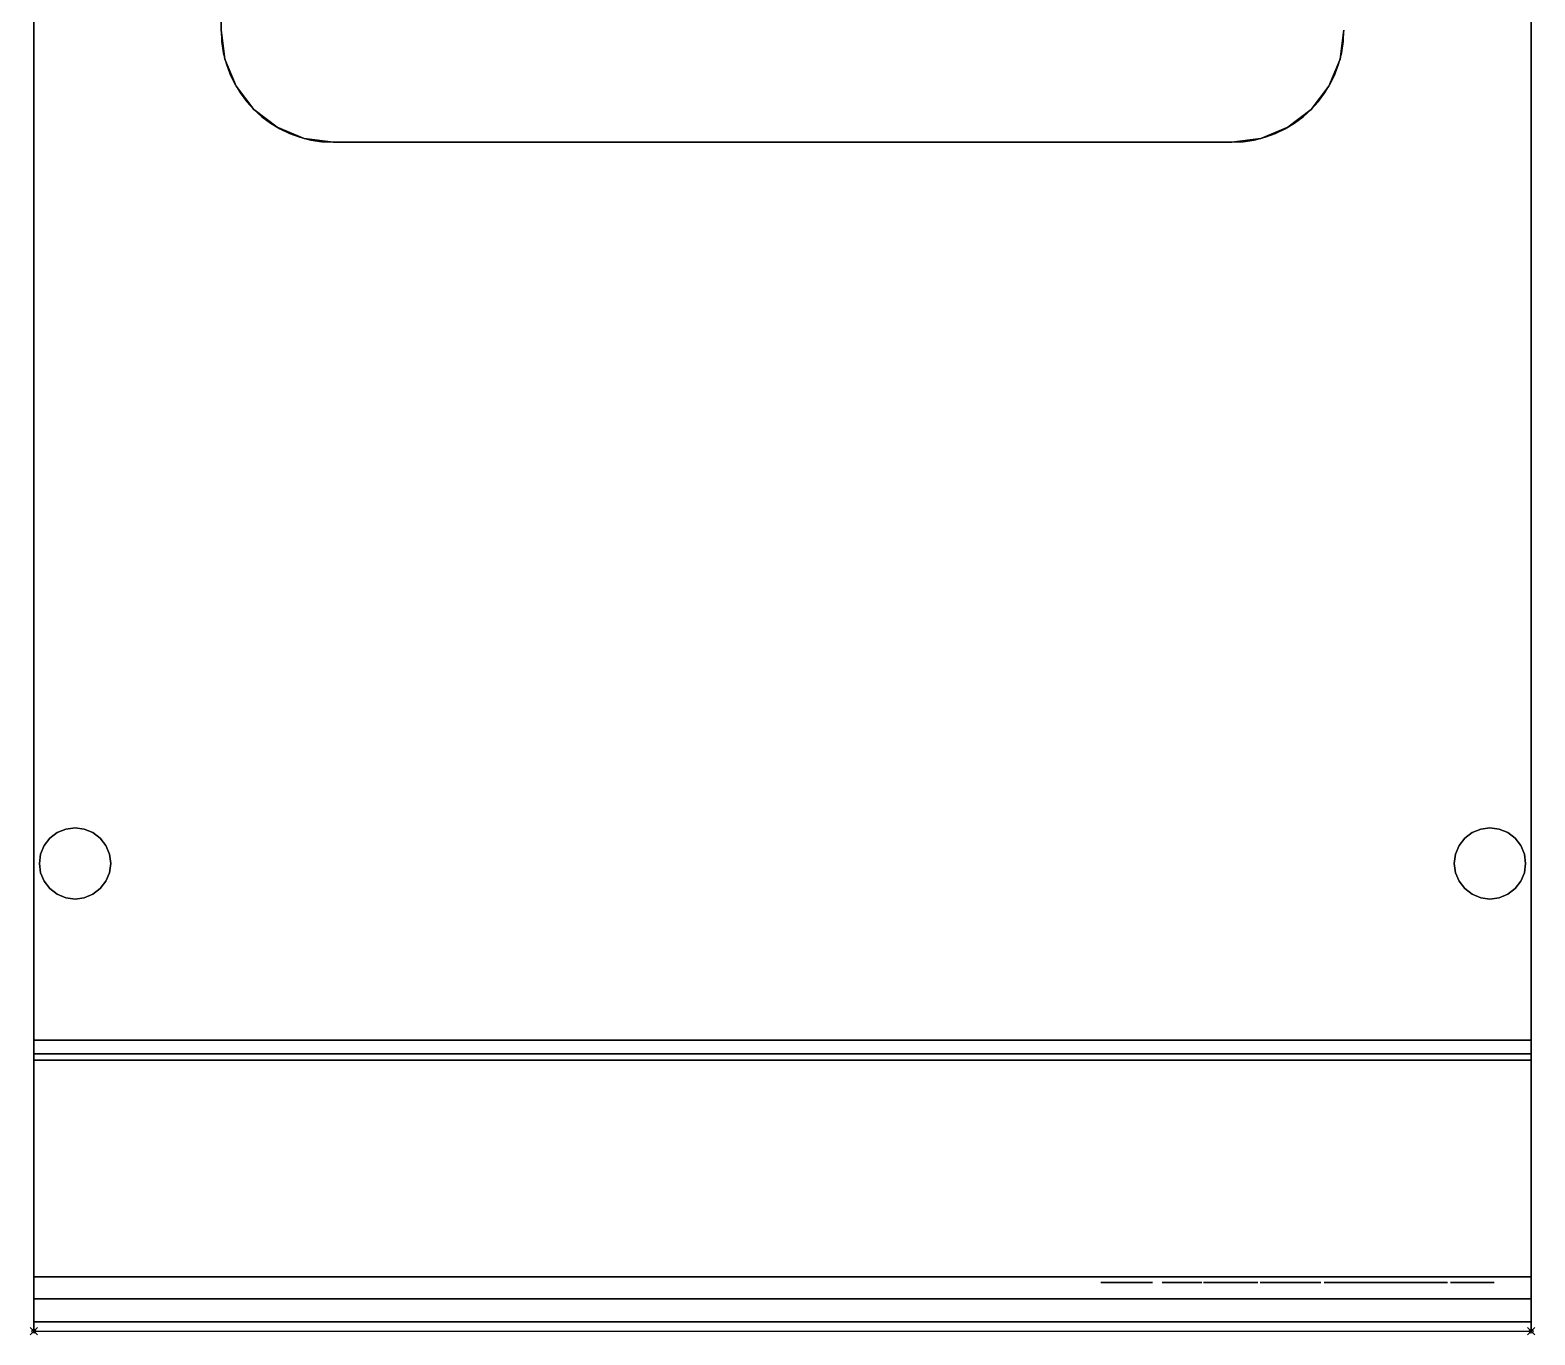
# Model space of a CAD drawing. Header units: millimetres. Extents: x -1 to 401, y -931 to 28.
# Drawn here: x -1 to 401, y -931 to -582.3 of the extents above; entities that cross this region are included whole.
import ezdxf

# ---------------------------------------------------------------- set-up
doc = ezdxf.new("R2010")
doc.units = ezdxf.units.MM
doc.header["$PDMODE"] = 35
for name, color, linetype in [('IQ_200_2D', 1, 'Continuous'), ('IQ_200_3D', 1, 'Continuous'), ('IQ_204_3D', 7, 'Continuous'), ('IQ_INS_3D', 3, 'Continuous'), ('IQ_WHITE_3D', 7, 'Continuous')]:
    doc.layers.add(name, color=color, linetype=linetype)

msp = doc.modelspace()

# ---------------------------------------------------------------- linework, layer by layer
at = {"layer": 'IQ_200_2D'}
for p, q in [((0, -930), (0, 0)), ((400, 0), (400, -930)), ((50, -162.28), (50, -582.28)), ((80, -612.28), (320, -612.28)), ((0, -930), (400, -930))]:
    msp.add_line(p, q, dxfattribs=at)
for centre, start, end in [((80, -582.28), 180, 270), ((320, -582.28), 270, 0)]:
    msp.add_arc(centre, 30, start, end, dxfattribs=at)
at = {"layer": 'IQ_200_3D'}
for points in [[(400, -852.22, 649), (0, -852.22, 649), (0, 0, 649), (400, 0, 649)], [(80, -612.28, 700), (80, -612.28, 900), (320, -612.28, 900), (320, -612.28, 700)], [(400, -852.22, 660.66), (0, -852.22, 660.66), (0, -852.22, 649), (400, -852.22, 649)], [(400, -915.5, 655.41), (0, -915.5, 655.41), (0, -855.84, 663.8), (400, -855.84, 663.8)], [(400, -857.61, 815.41), (0, -857.61, 815.41), (0, -915.5, 691.26), (400, -915.5, 691.26)], [(400, -927.47, 885.27), (0, -927.47, 885.27), (0, -857.61, 815.41), (400, -857.61, 815.41)], [(400, -915.5, 691.26), (0, -915.5, 691.26), (0, -915.5, 655.41), (400, -915.5, 655.41)]]:
    msp.add_3dface(points, dxfattribs=at)
for points, invisible_edges in [([(0, -80.35, 900), (0, -79.06, 900.17), (0, 0, 649), (0, -852.22, 649)], 10), ([(400, -80.35, 900), (400, -852.22, 660.66), (400, -852.22, 649), (400, 0, 649)], 9), ([(50, -582.28, 900), (50, -162.28, 900), (0, -80.35, 900), (0, -921.37, 900)], 10), ([(0, -921.37, 900), (0, -80.35, 900), (0, -857.61, 815.41), (0, -927.47, 885.27)], 10), ([(0, -852.22, 649), (0, -852.22, 660.66), (0, -80.35, 900)], 14), ([(0, -852.32, 661.42), (0, -852.59, 662.15), (0, -857.61, 815.41), (0, -80.35, 900)], 14), ([(0, -852.32, 661.42), (0, -80.35, 900), (0, -852.22, 660.66)], 3), ([(350, -582.28, 900), (348.98, -590.05, 900), (400, -921.37, 900), (400, -80.35, 900)], 10), ([(400, -852.32, 661.42), (400, -80.35, 900), (400, -857.61, 815.41), (400, -852.59, 662.15)], 7), ([(400, -921.37, 900), (400, -927.47, 885.27), (400, -857.61, 815.41), (400, -80.35, 900)], 5), ([(400, -852.32, 661.42), (400, -852.22, 660.66), (400, -80.35, 900)], 14), ([(51.02, -590.05, 900), (50, -582.28, 900), (0, -921.37, 900)], 14), ([(50, -582.28, 900), (51.02, -590.05, 900), (51.02, -590.05, 700), (50, -582.28, 700)], 2), ([(80, -612.28, 700), (320, -612.28, 700), (350, -582.28, 700), (50, -582.28, 700)], 14), ([(80, -612.28, 700), (50, -582.28, 700), (51.02, -590.05, 700), (54.02, -597.28, 700)], 9), ([(348.98, -590.05, 700), (350, -582.28, 700), (320, -612.28, 700), (345.98, -597.28, 700)], 6), ([(348.98, -590.05, 900), (350, -582.28, 900), (350, -582.28, 700), (348.98, -590.05, 700)], 8), ([(0, -921.37, 900), (54.02, -597.28, 900), (51.02, -590.05, 900)], 13), ([(51.02, -590.05, 900), (54.02, -597.28, 900), (54.02, -597.28, 700), (51.02, -590.05, 700)], 10), ([(345.98, -597.28, 900), (400, -921.37, 900), (348.98, -590.05, 900)], 3), ([(345.98, -597.28, 900), (348.98, -590.05, 900), (348.98, -590.05, 700), (345.98, -597.28, 700)], 10), ([(54.02, -597.28, 900), (0, -921.37, 900), (58.79, -603.5, 900)], 3), ([(58.79, -603.5, 700), (54.02, -597.28, 700), (54.02, -597.28, 900), (58.79, -603.5, 900)], 10), ([(80, -612.28, 700), (54.02, -597.28, 700), (58.79, -603.5, 700)], 13), ([(345.98, -597.28, 700), (320, -612.28, 700), (341.21, -603.5, 700)], 3), ([(400, -921.37, 900), (345.98, -597.28, 900), (341.21, -603.5, 900)], 13), ([(341.21, -603.5, 900), (345.98, -597.28, 900), (345.98, -597.28, 700), (341.21, -603.5, 700)], 10), ([(65, -608.27, 900), (58.79, -603.5, 900), (0, -921.37, 900)], 14), ([(58.79, -603.5, 900), (65, -608.27, 900), (65, -608.27, 700), (58.79, -603.5, 700)], 10), ([(72.24, -611.26, 700), (80, -612.28, 700), (58.79, -603.5, 700), (65, -608.27, 700)], 2), ([(327.76, -611.26, 700), (335, -608.27, 700), (341.21, -603.5, 700), (320, -612.28, 700)], 4), ([(341.21, -603.5, 900), (335, -608.27, 900), (400, -921.37, 900)], 14), ([(341.21, -603.5, 700), (335, -608.27, 700), (335, -608.27, 900), (341.21, -603.5, 900)], 10), ([(65, -608.27, 900), (0, -921.37, 900), (72.24, -611.26, 900)], 3), ([(65, -608.27, 900), (72.24, -611.26, 900), (72.24, -611.26, 700), (65, -608.27, 700)], 10), ([(335, -608.27, 900), (327.76, -611.26, 900), (400, -921.37, 900)], 14), ([(327.76, -611.26, 900), (335, -608.27, 900), (335, -608.27, 700), (327.76, -611.26, 700)], 10), ([(80, -612.28, 900), (72.24, -611.26, 900), (0, -921.37, 900), (400, -921.37, 900)], 10), ([(72.24, -611.26, 900), (80, -612.28, 900), (80, -612.28, 700), (72.24, -611.26, 700)], 8), ([(400, -921.37, 900), (320, -612.28, 900), (80, -612.28, 900)], 13), ([(327.76, -611.26, 900), (320, -612.28, 900), (400, -921.37, 900)], 14), ([(320, -612.28, 900), (327.76, -611.26, 900), (327.76, -611.26, 700), (320, -612.28, 700)], 2), ([(0, -852.22, 660.66), (400, -852.22, 660.66), (400, -852.32, 661.42), (0, -852.32, 661.42)], 4), ([(0, -852.32, 661.42), (400, -852.32, 661.42), (400, -852.59, 662.15), (0, -852.59, 662.15)], 5), ([(0, -852.59, 662.15), (400, -852.59, 662.15), (400, -853.04, 662.78), (0, -853.04, 662.78)], 5), ([(0, -852.59, 662.15), (0, -853.04, 662.78), (0, -857.61, 815.41)], 14), ([(400, -853.62, 663.29), (0, -853.62, 663.29), (0, -853.04, 662.78), (400, -853.04, 662.78)], 5), ([(0, -853.04, 662.78), (0, -853.62, 663.29), (0, -857.61, 815.41)], 14), ([(0, -853.62, 663.29), (400, -853.62, 663.29), (400, -854.31, 663.64), (0, -854.31, 663.64)], 5), ([(0, -853.62, 663.29), (0, -854.31, 663.64), (0, -857.61, 815.41)], 14), ([(0, -854.31, 663.64), (400, -854.31, 663.64), (400, -855.06, 663.81), (0, -855.06, 663.81)], 5), ([(0, -854.31, 663.64), (0, -855.06, 663.81), (0, -857.61, 815.41)], 14), ([(0, -855.06, 663.81), (400, -855.06, 663.81), (400, -855.84, 663.8), (0, -855.84, 663.8)], 1), ([(0, -857.61, 815.41), (0, -855.06, 663.81), (0, -855.84, 663.8)], 13), ([(0, -855.84, 663.8), (0, -915.5, 655.41), (0, -915.5, 691.26), (0, -857.61, 815.41)], 8), ([(400, -853.04, 662.78), (400, -852.59, 662.15), (400, -857.61, 815.41)], 14), ([(400, -853.62, 663.29), (400, -853.04, 662.78), (400, -857.61, 815.41)], 14), ([(400, -854.31, 663.64), (400, -853.62, 663.29), (400, -857.61, 815.41)], 14), ([(400, -855.06, 663.81), (400, -854.31, 663.64), (400, -857.61, 815.41)], 14), ([(400, -855.06, 663.81), (400, -857.61, 815.41), (400, -855.84, 663.8)], 3), ([(400, -855.84, 663.8), (400, -857.61, 815.41), (400, -915.5, 691.26), (400, -915.5, 655.41)], 1), ([(400, -921.37, 900), (0, -921.37, 900), (0, -923.6, 899.71), (400, -923.6, 899.71)], 4), ([(0, -923.6, 899.71), (0, -921.37, 900), (0, -927.47, 885.27), (0, -925.69, 898.84)], 6), ([(400, -923.6, 899.71), (0, -923.6, 899.71), (0, -925.69, 898.84), (400, -925.69, 898.84)], 5), ([(400, -923.6, 899.71), (400, -925.69, 898.84), (400, -927.47, 885.27), (400, -921.37, 900)], 6), ([(400, -925.69, 898.84), (0, -925.69, 898.84), (0, -927.47, 897.47), (400, -927.47, 897.47)], 5), ([(0, -927.47, 885.27), (0, -928.84, 887.06), (0, -925.69, 898.84)], 14), ([(0, -928.84, 887.06), (0, -929.71, 889.14), (0, -927.47, 897.47), (0, -925.69, 898.84)], 10), ([(400, -927.47, 897.47), (0, -927.47, 897.47), (0, -928.84, 895.69), (400, -928.84, 895.69)], 5), ([(400, -928.84, 887.06), (0, -928.84, 887.06), (0, -927.47, 885.27), (400, -927.47, 885.27)], 1), ([(0, -929.71, 889.14), (0, -930, 891.37), (0, -928.84, 895.69), (0, -927.47, 897.47)], 10), ([(400, -925.69, 898.84), (400, -927.47, 897.47), (400, -928.84, 887.06), (400, -927.47, 885.27)], 10), ([(400, -927.47, 897.47), (400, -928.84, 895.69), (400, -929.71, 889.14), (400, -928.84, 887.06)], 10), ([(400, -928.84, 895.69), (0, -928.84, 895.69), (0, -929.71, 893.6), (400, -929.71, 893.6)], 5), ([(400, -929.71, 889.14), (0, -929.71, 889.14), (0, -928.84, 887.06), (400, -928.84, 887.06)], 5), ([(0, -928.84, 895.69), (0, -930, 891.37), (0, -929.71, 893.6)], 1), ([(400, -929.71, 893.6), (0, -929.71, 893.6), (0, -930, 891.37), (400, -930, 891.37)], 5), ([(400, -930, 891.37), (0, -930, 891.37), (0, -929.71, 889.14), (400, -929.71, 889.14)], 5), ([(400, -928.84, 895.69), (400, -929.71, 893.6), (400, -930, 891.37), (400, -929.71, 889.14)], 8)]:
    msp.add_3dface(points, dxfattribs=dict(at, invisible_edges=invisible_edges))
at = {"layer": 'IQ_204_3D'}
for points, invisible_edges in [([(2.75, -800.24, 625), (8.53, -795.8, 625), (4.26, -811.74, 625), (1.47, -805, 625)], 15), ([(4.26, -798.26, 625), (6.24, -796.75, 625), (8.53, -795.8, 625), (2.75, -800.24, 625)], 4), ([(13.47, -795.8, 625), (4.26, -811.74, 625), (8.53, -795.8, 625), (11, -795.47, 625)], 3), ([(6.24, -813.25, 625), (4.26, -811.74, 625), (13.47, -795.8, 625)], 14), ([(8.53, -795.8, 625), (6.24, -796.75, 625), (6.24, -796.75, 649), (8.53, -795.8, 649)], 10), ([(13.47, -795.8, 625), (19.25, -800.24, 625), (20.2, -807.47, 625), (6.24, -813.25, 625)], 15), ([(11, -795.47, 625), (8.53, -795.8, 625), (8.53, -795.8, 649), (11, -795.47, 649)], 10), ([(11, -795.47, 649), (13.47, -795.8, 649), (13.47, -795.8, 625), (11, -795.47, 625)], 10), ([(15.76, -796.75, 625), (13.47, -795.8, 625), (13.47, -795.8, 649), (15.76, -796.75, 649)], 10), ([(13.47, -795.8, 625), (15.76, -796.75, 625), (17.74, -798.26, 625), (19.25, -800.24, 625)], 8), ([(382.26, -798.26, 625), (384.24, -796.75, 625), (386.53, -795.8, 625), (380.75, -800.24, 625)], 4), ([(380.75, -800.24, 625), (386.53, -795.8, 625), (384.24, -813.25, 625), (382.26, -811.74, 625)], 11), ([(391.47, -795.8, 625), (384.24, -813.25, 625), (386.53, -795.8, 625), (389, -795.47, 625)], 3), ([(386.53, -795.8, 625), (384.24, -796.75, 625), (384.24, -796.75, 649), (386.53, -795.8, 649)], 10), ([(391.47, -795.8, 625), (397.25, -800.24, 625), (398.2, -807.47, 625), (384.24, -813.25, 625)], 15), ([(389, -795.47, 625), (386.53, -795.8, 625), (386.53, -795.8, 649), (389, -795.47, 649)], 10), ([(389, -795.47, 649), (391.47, -795.8, 649), (391.47, -795.8, 625), (389, -795.47, 625)], 10), ([(393.76, -796.75, 625), (391.47, -795.8, 625), (391.47, -795.8, 649), (393.76, -796.75, 649)], 10), ([(391.47, -795.8, 625), (393.76, -796.75, 625), (395.74, -798.26, 625), (397.25, -800.24, 625)], 8), ([(4.26, -798.26, 625), (2.75, -800.24, 625), (2.75, -800.24, 649), (4.26, -798.26, 649)], 10), ([(6.24, -796.75, 625), (4.26, -798.26, 625), (4.26, -798.26, 649), (6.24, -796.75, 649)], 10), ([(17.74, -798.26, 625), (15.76, -796.75, 625), (15.76, -796.75, 649), (17.74, -798.26, 649)], 10), ([(19.25, -800.24, 625), (17.74, -798.26, 625), (17.74, -798.26, 649), (19.25, -800.24, 649)], 10), ([(382.26, -798.26, 625), (380.75, -800.24, 625), (380.75, -800.24, 649), (382.26, -798.26, 649)], 10), ([(384.24, -796.75, 625), (382.26, -798.26, 625), (382.26, -798.26, 649), (384.24, -796.75, 649)], 10), ([(395.74, -798.26, 625), (393.76, -796.75, 625), (393.76, -796.75, 649), (395.74, -798.26, 649)], 10), ([(397.25, -800.24, 625), (395.74, -798.26, 625), (395.74, -798.26, 649), (397.25, -800.24, 649)], 10), ([(2.75, -800.24, 625), (1.47, -805, 625), (1.8, -802.53, 625)], 1), ([(1.47, -805, 649), (1.8, -802.53, 649), (1.8, -802.53, 625), (1.47, -805, 625)], 2), ([(2.75, -800.24, 625), (1.8, -802.53, 625), (1.8, -802.53, 649), (2.75, -800.24, 649)], 10), ([(20.2, -802.53, 625), (19.25, -800.24, 625), (19.25, -800.24, 649), (20.2, -802.53, 649)], 10), ([(19.25, -800.24, 625), (20.2, -802.53, 625), (20.53, -805, 625), (20.2, -807.47, 625)], 8), ([(20.53, -805, 625), (20.2, -802.53, 625), (20.2, -802.53, 649), (20.53, -805, 649)], 2), ([(379.47, -805, 625), (379.8, -802.53, 625), (380.75, -800.24, 625), (379.8, -807.47, 625)], 4), ([(379.47, -805, 649), (379.8, -802.53, 649), (379.8, -802.53, 625), (379.47, -805, 625)], 2), ([(380.75, -800.24, 625), (379.8, -802.53, 625), (379.8, -802.53, 649), (380.75, -800.24, 649)], 10), ([(382.26, -811.74, 625), (380.75, -809.76, 625), (379.8, -807.47, 625), (380.75, -800.24, 625)], 12), ([(398.2, -802.53, 625), (397.25, -800.24, 625), (397.25, -800.24, 649), (398.2, -802.53, 649)], 10), ([(397.25, -800.24, 625), (398.2, -802.53, 625), (398.52, -805, 625), (398.2, -807.47, 625)], 8), ([(398.52, -805, 625), (398.2, -802.53, 625), (398.2, -802.53, 649), (398.52, -805, 649)], 2), ([(1.47, -805, 625), (1.8, -807.47, 625), (1.8, -807.47, 649), (1.47, -805, 649)], 2), ([(4.26, -811.74, 625), (2.75, -809.76, 625), (1.8, -807.47, 625), (1.47, -805, 625)], 8), ([(1.8, -807.47, 625), (2.75, -809.76, 625), (2.75, -809.76, 649), (1.8, -807.47, 649)], 10), ([(6.24, -813.25, 625), (20.2, -807.47, 625), (19.25, -809.76, 625), (13.47, -814.2, 625)], 13), ([(19.25, -809.76, 625), (20.2, -807.47, 625), (20.2, -807.47, 649), (19.25, -809.76, 649)], 10), ([(20.53, -805, 649), (20.2, -807.47, 649), (20.2, -807.47, 625), (20.53, -805, 625)], 2), ([(379.47, -805, 625), (379.8, -807.47, 625), (379.8, -807.47, 649), (379.47, -805, 649)], 2), ([(379.8, -807.47, 625), (380.75, -809.76, 625), (380.75, -809.76, 649), (379.8, -807.47, 649)], 10), ([(384.24, -813.25, 625), (398.2, -807.47, 625), (397.25, -809.76, 625), (391.47, -814.2, 625)], 13), ([(397.25, -809.76, 625), (398.2, -807.47, 625), (398.2, -807.47, 649), (397.25, -809.76, 649)], 10), ([(398.52, -805, 649), (398.2, -807.47, 649), (398.2, -807.47, 625), (398.52, -805, 625)], 2), ([(2.75, -809.76, 625), (4.26, -811.74, 625), (4.26, -811.74, 649), (2.75, -809.76, 649)], 10), ([(4.26, -811.74, 625), (6.24, -813.25, 625), (6.24, -813.25, 649), (4.26, -811.74, 649)], 10), ([(13.47, -814.2, 625), (19.25, -809.76, 625), (17.74, -811.74, 625), (15.76, -813.25, 625)], 1), ([(15.76, -813.25, 625), (17.74, -811.74, 625), (17.74, -811.74, 649), (15.76, -813.25, 649)], 10), ([(17.74, -811.74, 625), (19.25, -809.76, 625), (19.25, -809.76, 649), (17.74, -811.74, 649)], 10), ([(380.75, -809.76, 625), (382.26, -811.74, 625), (382.26, -811.74, 649), (380.75, -809.76, 649)], 10), ([(382.26, -811.74, 625), (384.24, -813.25, 625), (384.24, -813.25, 649), (382.26, -811.74, 649)], 10), ([(391.47, -814.2, 625), (397.25, -809.76, 625), (395.74, -811.74, 625), (393.76, -813.25, 625)], 1), ([(393.76, -813.25, 625), (395.74, -811.74, 625), (395.74, -811.74, 649), (393.76, -813.25, 649)], 10), ([(395.74, -811.74, 625), (397.25, -809.76, 625), (397.25, -809.76, 649), (395.74, -811.74, 649)], 10), ([(6.24, -813.25, 625), (8.53, -814.2, 625), (8.53, -814.2, 649), (6.24, -813.25, 649)], 10), ([(6.24, -813.25, 625), (13.47, -814.2, 625), (11, -814.52, 625), (8.53, -814.2, 625)], 1), ([(11, -814.52, 649), (8.53, -814.2, 649), (8.53, -814.2, 625), (11, -814.52, 625)], 10), ([(11, -814.52, 625), (13.47, -814.2, 625), (13.47, -814.2, 649), (11, -814.52, 649)], 10), ([(13.47, -814.2, 625), (15.76, -813.25, 625), (15.76, -813.25, 649), (13.47, -814.2, 649)], 10), ([(384.24, -813.25, 625), (386.53, -814.2, 625), (386.53, -814.2, 649), (384.24, -813.25, 649)], 10), ([(384.24, -813.25, 625), (391.47, -814.2, 625), (389, -814.52, 625), (386.53, -814.2, 625)], 1), ([(389, -814.52, 649), (386.53, -814.2, 649), (386.53, -814.2, 625), (389, -814.52, 625)], 10), ([(389, -814.52, 625), (391.47, -814.2, 625), (391.47, -814.2, 649), (389, -814.52, 649)], 10), ([(391.47, -814.2, 625), (393.76, -813.25, 625), (393.76, -813.25, 649), (391.47, -814.2, 649)], 10)]:
    msp.add_3dface(points, dxfattribs=dict(at, invisible_edges=invisible_edges))
at = {"layer": 'IQ_INS_3D'}
for p in [(0, -930), (400, -930)]:
    msp.add_point(p, dxfattribs=at)
at = {"layer": 'IQ_WHITE_3D'}
for points, invisible_edges in [([(298.84, -917, 663.51), (293.17, -917, 664.05), (291.61, -917, 663.97), (285.08, -917, 663.51)], 5), ([(290.08, -917, 664.25), (288.66, -917, 664.9), (285.08, -917, 663.51)], 14), ([(285.08, -917, 663.51), (287.44, -917, 665.86), (286.48, -917, 667.08)], 13), ([(287.44, -917, 665.86), (285.08, -917, 663.51), (288.66, -917, 664.9)], 3), ([(285.08, -917, 663.51), (286.48, -917, 667.08), (285.83, -917, 668.5)], 13), ([(290.08, -917, 664.25), (285.08, -917, 663.51), (291.61, -917, 663.97)], 3), ([(285.83, -917, 668.5), (285.55, -917, 670.03), (285.08, -917, 663.51)], 14), ([(285.08, -917, 677.25), (285.08, -917, 663.51), (285.55, -917, 670.03), (285.55, -917, 670.75)], 14), ([(285.55, -917, 670.75), (285.83, -917, 672.28), (285.08, -917, 677.25)], 14), ([(290.09, -917, 676.45), (291.62, -917, 676.71), (285.08, -917, 677.25)], 14), ([(288.67, -917, 675.84), (290.09, -917, 676.45), (285.08, -917, 677.25)], 14), ([(286.47, -917, 673.69), (287.44, -917, 674.9), (285.08, -917, 677.25)], 14), ([(285.08, -917, 677.25), (287.44, -917, 674.9), (288.67, -917, 675.84)], 13), ([(286.47, -917, 673.69), (285.08, -917, 677.25), (285.83, -917, 672.28)], 3), ([(291.62, -917, 676.71), (298.84, -917, 677.25), (285.08, -917, 677.25)], 13), ([(285.55, -917, 670.75), (285.55, -917, 670.03), (287.59, -917, 670.03), (287.59, -917, 670.75)], 5), ([(287.59, -917, 670.75), (287.59, -917, 670.03), (288.91, -917, 669.82), (288.91, -917, 670.97)], 5), ([(288.91, -917, 670.97), (288.91, -917, 669.82), (290.15, -917, 669.32), (290.15, -917, 671.47)], 5), ([(290.15, -917, 671.47), (290.15, -917, 669.32), (291.25, -917, 668.55), (291.25, -917, 672.24)], 5), ([(291.25, -917, 672.24), (291.25, -917, 668.55), (292.14, -917, 667.56), (292.14, -917, 673.23)], 5), ([(291.62, -917, 676.71), (293.17, -917, 676.58), (293.8, -917, 676.58), (298.84, -917, 677.25)], 14), ([(292.8, -917, 666.39), (292.8, -917, 674.4), (292.14, -917, 673.23), (292.14, -917, 667.56)], 5), ([(292.8, -917, 666.39), (293.17, -917, 665.11), (293.8, -917, 664.21), (292.8, -917, 674.4)], 14), ([(292.8, -917, 674.4), (293.8, -917, 664.21), (293.8, -917, 676.58), (293.17, -917, 675.68)], 5), ([(293.8, -917, 664.21), (293.17, -917, 664.05), (298.84, -917, 663.51)], 15), ([(293.8, -917, 664.21), (293.17, -917, 665.11), (293.17, -917, 664.05)], 13), ([(293.17, -917, 675.68), (293.8, -917, 676.58), (293.17, -917, 676.58)], 3), ([(298.84, -917, 663.51), (295.29, -917, 664.89), (293.8, -917, 664.21)], 13), ([(295.29, -917, 675.9), (298.84, -917, 677.25), (293.8, -917, 676.58)], 3), ([(295.29, -917, 664.89), (298.84, -917, 663.51), (296.57, -917, 665.92)], 3), ([(296.57, -917, 674.87), (298.84, -917, 677.25), (295.29, -917, 675.9)], 3), ([(297.55, -917, 667.24), (296.57, -917, 665.92), (298.84, -917, 663.51)], 14), ([(298.84, -917, 677.25), (296.57, -917, 674.87), (297.55, -917, 673.55)], 13), ([(298.16, -917, 668.76), (297.55, -917, 667.24), (298.84, -917, 663.51)], 14), ([(298.16, -917, 672.02), (298.84, -917, 677.25), (297.55, -917, 673.55)], 3), ([(298.84, -917, 663.51), (298.37, -917, 670.39), (298.16, -917, 668.76)], 13), ([(298.16, -917, 672.02), (298.37, -917, 670.39), (298.84, -917, 677.25)], 14), ([(298.37, -917, 670.39), (298.84, -917, 663.51), (298.84, -917, 677.25)], 13), ([(301.45, -917, 676.99), (301.46, -917, 676.9), (301.5, -917, 677.16), (301.47, -917, 677.08)], 2), ([(301.46, -917, 676.9), (301.49, -917, 676.81), (301.56, -917, 677.23), (301.5, -917, 677.16)], 10), ([(301.49, -917, 676.81), (301.55, -917, 676.74), (301.63, -917, 677.29), (301.56, -917, 677.23)], 10), ([(301.72, -917, 677.32), (301.63, -917, 677.29), (301.55, -917, 676.74), (301.62, -917, 676.68)], 10), ([(301.81, -917, 677.34), (301.72, -917, 677.32), (301.62, -917, 676.68), (301.7, -917, 676.64)], 10), ([(301.81, -917, 677.34), (301.7, -917, 676.64), (301.79, -917, 676.62), (302.06, -917, 676.57)], 9), ([(301.8, -917, 663.77), (301.81, -917, 663.68), (301.85, -917, 663.6), (301.81, -917, 663.86)], 4), ([(301.81, -917, 663.86), (301.85, -917, 663.6), (301.9, -917, 663.52), (301.84, -917, 663.95)], 5), ([(301.81, -917, 677.34), (302.32, -917, 676.47), (302.54, -917, 676.31), (305.99, -917, 675.88)], 13), ([(305.99, -917, 675.88), (309.73, -917, 675.88), (311.68, -917, 677.34), (301.81, -917, 677.34)], 10), ([(302.06, -917, 676.57), (302.32, -917, 676.47), (301.81, -917, 677.34)], 14), ([(301.84, -917, 663.95), (301.9, -917, 663.52), (301.98, -917, 663.47), (301.89, -917, 664.02)], 5), ([(301.89, -917, 664.02), (301.98, -917, 663.47), (302.06, -917, 663.43), (301.97, -917, 664.08)], 5), ([(301.97, -917, 664.08), (302.06, -917, 663.43), (302.15, -917, 663.42), (302.05, -917, 664.12)], 5), ([(302.05, -917, 664.12), (302.15, -917, 663.42), (302.32, -917, 664.24)], 3), ([(302.15, -917, 663.42), (302.55, -917, 664.41), (302.32, -917, 664.24)], 13), ([(307.08, -917, 664.81), (306.82, -917, 664.84), (302.15, -917, 663.42), (312.03, -917, 663.42)], 10), ([(306.57, -917, 664.93), (302.15, -917, 663.42), (306.82, -917, 664.84)], 3), ([(302.73, -917, 664.63), (302.15, -917, 663.42), (306.35, -917, 665.08), (306.17, -917, 665.28)], 11), ([(306.35, -917, 665.08), (302.15, -917, 663.42), (306.57, -917, 664.93)], 3), ([(302.15, -917, 663.42), (302.73, -917, 664.63), (302.55, -917, 664.41)], 13), ([(302.72, -917, 676.1), (305.99, -917, 675.88), (302.54, -917, 676.31)], 3), ([(305.99, -917, 675.88), (302.72, -917, 676.1), (302.85, -917, 675.86)], 13), ([(306.17, -917, 665.28), (306.05, -917, 665.51), (302.86, -917, 664.89), (302.73, -917, 664.63)], 10), ([(302.85, -917, 675.86), (302.92, -917, 675.59), (305.99, -917, 675.88)], 14), ([(302.92, -917, 665.18), (302.86, -917, 664.89), (306.05, -917, 665.51), (305.99, -917, 665.77)], 10), ([(305.99, -917, 669.86), (302.92, -917, 675.59), (302.92, -917, 665.18), (305.99, -917, 665.77)], 5), ([(302.92, -917, 675.59), (305.99, -917, 669.86), (305.99, -917, 671.2), (305.99, -917, 675.88)], 11), ([(305.99, -917, 669.86), (309.66, -917, 669.86), (309.66, -917, 671.2), (305.99, -917, 671.2)], 10), ([(312.03, -917, 663.42), (309.58, -917, 664.81), (307.08, -917, 664.81)], 13), ([(312.03, -917, 663.42), (310, -917, 664.92), (309.58, -917, 664.81)], 13), ([(309.88, -917, 669.75), (309.91, -917, 671.32), (309.66, -917, 671.2), (309.66, -917, 669.86)], 5), ([(311.68, -917, 677.34), (309.73, -917, 675.88), (310.05, -917, 675.85)], 13), ([(309.91, -917, 671.32), (309.88, -917, 669.75), (310.07, -917, 669.6), (310.12, -917, 671.5)], 5), ([(310.38, -917, 665.13), (310, -917, 664.92), (312.03, -917, 663.42)], 14), ([(310.05, -917, 675.85), (310.35, -917, 675.74), (311.68, -917, 677.34)], 14), ([(310.07, -917, 669.6), (310.23, -917, 669.4), (310.97, -917, 668.97), (310.97, -917, 671.93)], 10), ([(310.97, -917, 671.93), (310.27, -917, 671.73), (310.12, -917, 671.5), (310.07, -917, 669.6)], 13), ([(310.33, -917, 669.18), (310.97, -917, 668.97), (310.23, -917, 669.4)], 3), ([(310.27, -917, 671.73), (310.97, -917, 671.93), (310.37, -917, 671.99)], 3), ([(310.33, -917, 669.18), (310.38, -917, 668.94), (310.97, -917, 668.97)], 14), ([(311.68, -917, 677.34), (310.35, -917, 675.74), (310.62, -917, 675.57)], 13), ([(310.48, -917, 672.18), (310.43, -917, 672.13), (310.37, -917, 671.99), (310.55, -917, 672.21)], 6), ([(310.37, -917, 671.99), (310.7, -917, 672.23), (310.62, -917, 672.23), (310.55, -917, 672.21)], 9), ([(310.7, -917, 672.23), (310.37, -917, 671.99), (310.97, -917, 671.93), (310.77, -917, 672.22)], 7), ([(310.37, -917, 671.99), (310.43, -917, 672.13), (310.39, -917, 672.06)], 1), ([(310.71, -917, 665.42), (310.38, -917, 665.13), (312.03, -917, 663.42)], 14), ([(310.55, -917, 668.71), (310.62, -917, 668.68), (310.38, -917, 668.94), (310.48, -917, 668.75)], 6), ([(310.38, -917, 668.94), (310.62, -917, 668.68), (310.69, -917, 668.68), (310.97, -917, 668.97)], 13), ([(310.38, -917, 668.94), (310.4, -917, 668.87), (310.43, -917, 668.8), (310.48, -917, 668.75)], 8), ([(311.68, -917, 675.19), (311.68, -917, 677.34), (310.62, -917, 675.57), (310.83, -917, 675.33)], 10), ([(310.97, -917, 668.97), (310.69, -917, 668.68), (310.76, -917, 668.69), (310.83, -917, 668.72)], 9), ([(310.71, -917, 665.42), (312.03, -917, 663.42), (312.03, -917, 666.17), (310.97, -917, 665.77)], 5), ([(310.97, -917, 671.93), (310.89, -917, 672.13), (310.83, -917, 672.18), (310.77, -917, 672.22)], 9), ([(310.89, -917, 668.77), (310.93, -917, 668.83), (310.97, -917, 668.97), (310.83, -917, 668.72)], 6), ([(310.99, -917, 675.06), (311.17, -917, 674.86), (311.68, -917, 675.19), (310.83, -917, 675.33)], 7), ([(310.97, -917, 671.93), (310.96, -917, 672), (310.93, -917, 672.07), (310.89, -917, 672.13)], 8), ([(310.97, -917, 668.97), (310.93, -917, 668.83), (310.96, -917, 668.89)], 1), ([(310.97, -917, 665.77), (312.03, -917, 666.17), (311.13, -917, 666.17)], 1), ([(311.09, -917, 674.91), (311.17, -917, 674.86), (310.99, -917, 675.06), (311.03, -917, 674.98)], 2), ([(311.26, -917, 674.84), (311.35, -917, 674.83), (311.68, -917, 675.19), (311.17, -917, 674.86)], 6), ([(311.68, -917, 675.19), (311.35, -917, 674.83), (311.44, -917, 674.85)], 13), ([(311.68, -917, 675.19), (311.44, -917, 674.85), (311.52, -917, 674.89), (311.59, -917, 674.94)], 9), ([(311.64, -917, 675.02), (311.67, -917, 675.1), (311.68, -917, 675.19), (311.59, -917, 674.94)], 4), ([(312.46, -917, 676.62), (312.8, -917, 676.57), (316.54, -917, 677.82)], 2), ([(317.05, -917, 664.8), (312.51, -917, 663.42), (317.86, -917, 663.42), (317.3, -917, 664.67)], 5), ([(312.51, -917, 663.42), (317.05, -917, 664.8), (316.84, -917, 664.98), (313.28, -917, 664.82)], 13), ([(312.51, -917, 663.42), (312.78, -917, 664.63), (312.51, -917, 664.63)], 1), ([(312.78, -917, 664.63), (312.51, -917, 663.42), (313.04, -917, 664.69)], 3), ([(313.04, -917, 664.69), (312.51, -917, 663.42), (313.28, -917, 664.82)], 3), ([(313.11, -917, 676.44), (316.54, -917, 677.82), (312.8, -917, 676.57)], 3), ([(313.11, -917, 676.44), (313.38, -917, 676.24), (316.54, -917, 677.82)], 14), ([(313.48, -917, 665), (313.28, -917, 664.82), (316.84, -917, 664.98), (316.68, -917, 665.21)], 10), ([(313.59, -917, 675.97), (316.54, -917, 677.82), (313.38, -917, 676.24)], 3), ([(313.48, -917, 665), (316.68, -917, 665.21), (313.63, -917, 665.22)], 3), ([(313.59, -917, 675.97), (313.72, -917, 675.66), (316.54, -917, 677.82)], 14), ([(316.58, -917, 665.47), (313.73, -917, 665.47), (313.63, -917, 665.22), (316.68, -917, 665.21)], 5), ([(313.76, -917, 675.32), (316.54, -917, 665.75), (316.54, -917, 677.82), (313.72, -917, 675.66)], 5), ([(313.76, -917, 665.74), (313.73, -917, 665.47), (316.58, -917, 665.47), (316.54, -917, 665.75)], 10), ([(316.54, -917, 665.75), (313.76, -917, 675.32), (313.76, -917, 665.74)], 13), ([(317.86, -917, 663.42), (317.58, -917, 664.6), (317.3, -917, 664.67)], 13), ([(317.86, -917, 663.42), (317.86, -917, 664.61), (317.58, -917, 664.6)], 12), ([(317.94, -917, 665.92), (318.45, -917, 664.96), (320.67, -917, 666.82), (317.69, -917, 666.97)], 6), ([(317.69, -917, 666.97), (320.49, -917, 667.52), (320.49, -917, 668.39), (317.69, -917, 668.98)], 5), ([(320.49, -917, 667.52), (317.69, -917, 666.97), (320.67, -917, 666.82)], 3), ([(317.69, -917, 668.98), (320.49, -917, 668.39), (320.49, -917, 669.64), (317.83, -917, 670.03)], 7), ([(320.5, -917, 670.16), (318.23, -917, 671.01), (317.83, -917, 670.03), (320.49, -917, 669.64)], 5), ([(320.63, -917, 670.66), (320.88, -917, 671.12), (318.88, -917, 671.85), (318.23, -917, 671.01)], 10), ([(320.63, -917, 670.66), (318.23, -917, 671.01), (320.5, -917, 670.16)], 3), ([(321, -917, 666.18), (318.45, -917, 664.96), (319.18, -917, 664.16), (321.47, -917, 665.64)], 5), ([(320.67, -917, 666.82), (318.45, -917, 664.96), (321, -917, 666.18)], 3), ([(320.88, -917, 671.12), (321.22, -917, 671.51), (319.72, -917, 672.49), (318.88, -917, 671.85)], 10), ([(320.08, -917, 663.56), (321.47, -917, 665.64), (319.18, -917, 664.16)], 3), ([(321.22, -917, 671.51), (321.65, -917, 671.8), (320.69, -917, 672.9), (319.72, -917, 672.49)], 10), ([(321.47, -917, 665.64), (320.08, -917, 663.56), (321.1, -917, 663.2), (322.06, -917, 665.22)], 5), ([(320.49, -917, 668.39), (326.94, -917, 668.39), (324.08, -917, 669.64), (320.49, -917, 669.64)], 10), ([(321.65, -917, 671.8), (322.13, -917, 671.98), (321.74, -917, 673.03), (320.69, -917, 672.9)], 10), ([(322.18, -917, 663.1), (322.72, -917, 664.95), (322.06, -917, 665.22), (321.1, -917, 663.2)], 5), ([(322.96, -917, 671.98), (323.32, -917, 671.88), (323.5, -917, 673.03), (321.74, -917, 673.03)], 10), ([(322.13, -917, 671.98), (322.96, -917, 671.98), (321.74, -917, 673.03)], 14), ([(322.72, -917, 664.95), (322.18, -917, 663.1), (323.43, -917, 663.15), (323.43, -917, 664.85)], 5), ([(324.42, -917, 672.82), (323.5, -917, 673.03), (323.32, -917, 671.88), (323.65, -917, 671.68)], 10), ([(324.59, -917, 664.93), (323.43, -917, 664.85), (324.65, -917, 663.47), (325.76, -917, 664.04)], 10), ([(323.43, -917, 664.85), (323.43, -917, 663.15), (324.65, -917, 663.47)], 13), ([(323.92, -917, 671.42), (325.25, -917, 672.38), (324.42, -917, 672.82), (323.65, -917, 671.68)], 5), ([(324.12, -917, 671.1), (325.96, -917, 671.77), (325.25, -917, 672.38), (323.92, -917, 671.42)], 5), ([(324.08, -917, 669.64), (326.94, -917, 668.39), (326.94, -917, 669.18), (324.22, -917, 669.99)], 5), ([(324.24, -917, 670.74), (326.49, -917, 670.99), (325.96, -917, 671.77), (324.12, -917, 671.1)], 5), ([(326.83, -917, 670.12), (324.28, -917, 670.37), (324.22, -917, 669.99), (326.94, -917, 669.18)], 5), ([(324.28, -917, 670.37), (326.83, -917, 670.12), (326.49, -917, 670.99), (324.24, -917, 670.74)], 5), ([(325.76, -917, 664.04), (326.72, -917, 664.85), (325.7, -917, 665.25), (324.59, -917, 664.93)], 10), ([(326.72, -917, 665.8), (325.7, -917, 665.25), (326.72, -917, 664.85)], 2), ([(330.34, -917, 667.05), (330.26, -917, 667.7), (327.63, -917, 666.52), (327.97, -917, 665.52)], 10), ([(327.63, -917, 669.12), (330.26, -917, 668.98), (330.29, -917, 669.63), (327.76, -917, 670.15)], 5), ([(327.63, -917, 669.12), (327.63, -917, 666.52), (330.26, -917, 667.7), (330.26, -917, 668.98)], 10), ([(330.29, -917, 669.63), (328.16, -917, 671.1), (327.76, -917, 670.15)], 13), ([(330.55, -917, 666.44), (330.34, -917, 667.05), (327.97, -917, 665.52), (328.55, -917, 664.63)], 10), ([(330.48, -917, 670.25), (328.79, -917, 671.92), (328.16, -917, 671.1), (330.29, -917, 669.63)], 5), ([(328.55, -917, 664.63), (329.33, -917, 663.9), (330.9, -917, 665.89), (330.55, -917, 666.44)], 10), ([(330.48, -917, 670.25), (330.82, -917, 670.8), (328.79, -917, 671.92)], 14), ([(330.82, -917, 670.8), (331.29, -917, 671.25), (329.61, -917, 672.55), (328.79, -917, 671.92)], 10), ([(330.26, -917, 663.39), (331.29, -917, 663.12), (331.37, -917, 665.43), (329.33, -917, 663.9)], 6), ([(330.9, -917, 665.89), (329.33, -917, 663.9), (331.37, -917, 665.43)], 3), ([(330.56, -917, 672.95), (329.61, -917, 672.55), (331.29, -917, 671.25), (331.86, -917, 671.56)], 10), ([(331.86, -917, 671.56), (331.58, -917, 673.08), (330.56, -917, 672.95)], 13), ([(331.29, -917, 663.12), (333.43, -917, 663.12), (332.55, -917, 664.88), (331.93, -917, 665.09)], 10), ([(331.37, -917, 665.43), (331.29, -917, 663.12), (331.93, -917, 665.09)], 3), ([(331.58, -917, 673.08), (331.86, -917, 671.56), (332.49, -917, 671.73), (332.95, -917, 673.08)], 5), ([(332.49, -917, 671.73), (333.54, -917, 671.73), (332.95, -917, 673.08)], 14), ([(333.43, -917, 663.12), (334.48, -917, 663.41), (334.06, -917, 664.88), (332.55, -917, 664.88)], 10), ([(334.68, -917, 672.92), (332.95, -917, 673.08), (333.54, -917, 671.73), (334.17, -917, 671.55)], 10), ([(334.61, -917, 664.94), (334.06, -917, 664.88), (334.48, -917, 663.41), (335.45, -917, 663.9)], 10), ([(334.68, -917, 672.92), (334.17, -917, 671.55), (334.74, -917, 671.21), (336.36, -917, 672.44)], 5), ([(335.45, -917, 663.9), (335.14, -917, 665.12), (334.61, -917, 664.94)], 13), ([(334.74, -917, 671.21), (335.2, -917, 670.74), (336.36, -917, 671.13), (336.36, -917, 672.44)], 10), ([(335.14, -917, 665.12), (335.45, -917, 663.9), (336.32, -917, 664.55), (335.61, -917, 665.4)], 5), ([(335.45, -917, 670.54), (336.36, -917, 671.13), (335.2, -917, 670.74), (335.31, -917, 670.62)], 3), ([(335.6, -917, 670.49), (335.76, -917, 670.49), (336.36, -917, 671.13), (335.45, -917, 670.54)], 6), ([(335.61, -917, 665.4), (336.41, -917, 664.66), (336.47, -917, 664.79), (336.5, -917, 664.92)], 9), ([(336.41, -917, 664.66), (335.61, -917, 665.4), (336.32, -917, 664.55)], 3), ([(335.61, -917, 665.4), (336.5, -917, 664.92), (336.49, -917, 665.06), (336.45, -917, 665.2)], 9), ([(336.45, -917, 665.2), (336.37, -917, 665.32), (335.74, -917, 665.47), (335.61, -917, 665.4)], 10), ([(336.37, -917, 665.32), (336.27, -917, 665.41), (335.87, -917, 665.51), (335.74, -917, 665.47)], 10), ([(336.36, -917, 671.13), (335.76, -917, 670.49), (335.92, -917, 670.52), (336.06, -917, 670.59)], 9), ([(336.27, -917, 665.41), (336.15, -917, 665.48), (336.01, -917, 665.51), (335.87, -917, 665.51)], 8), ([(336.36, -917, 671.13), (336.06, -917, 670.59), (336.19, -917, 670.69), (336.28, -917, 670.82)], 9), ([(336.28, -917, 670.82), (336.34, -917, 670.97), (336.36, -917, 671.13)], 12), ([(338.13, -917, 671.42), (340.97, -917, 676.08), (336.63, -917, 671.42)], 1), ([(340.93, -917, 665.94), (340.88, -917, 666.33), (338.13, -917, 665.37), (338.21, -917, 664.79)], 10), ([(338.13, -917, 671.42), (338.13, -917, 665.37), (340.88, -917, 666.33), (340.88, -917, 671.47)], 10), ([(340.97, -917, 672.84), (340.97, -917, 676.08), (338.13, -917, 671.42), (340.88, -917, 671.47)], 14), ([(338.43, -917, 664.25), (338.79, -917, 663.78), (341.07, -917, 665.58), (338.21, -917, 664.79)], 6), ([(340.93, -917, 665.94), (338.21, -917, 664.79), (341.07, -917, 665.58)], 3), ([(339.25, -917, 663.42), (339.79, -917, 663.2), (341.07, -917, 665.58), (338.79, -917, 663.78)], 6), ([(341.31, -917, 665.27), (339.79, -917, 663.2), (340.38, -917, 663.12), (341.61, -917, 665.03)], 5), ([(339.79, -917, 663.2), (341.31, -917, 665.27), (341.07, -917, 665.58)], 13), ([(341.61, -917, 665.03), (340.38, -917, 663.12), (341.96, -917, 663.12), (341.97, -917, 664.88)], 5), ([(340.88, -917, 671.47), (343.28, -917, 671.47), (340.97, -917, 672.84)], 14), ([(343.28, -917, 671.47), (343.83, -917, 672.02), (343.83, -917, 672.84), (340.97, -917, 672.84)], 8), ([(342.32, -917, 664.82), (341.97, -917, 664.88), (341.96, -917, 663.12), (342.82, -917, 663.44)], 10), ([(342.82, -917, 663.44), (342.68, -917, 664.83), (342.32, -917, 664.82)], 13), ([(342.68, -917, 664.83), (342.82, -917, 663.44), (343.6, -917, 663.94), (343.03, -917, 664.92)], 5), ([(343.03, -917, 664.92), (343.46, -917, 664.91), (343.32, -917, 664.95), (343.17, -917, 664.96)], 1), ([(343.03, -917, 664.92), (343.6, -917, 663.94), (343.46, -917, 664.91)], 15), ([(343.6, -917, 663.94), (343.69, -917, 664.73), (343.58, -917, 664.84), (343.46, -917, 664.91)], 9), ([(343.6, -917, 663.94), (343.7, -917, 664.05), (343.77, -917, 664.17), (343.8, -917, 664.32)], 8), ([(343.6, -917, 663.94), (343.8, -917, 664.46), (343.76, -917, 664.6), (343.69, -917, 664.73)], 9), ([(343.8, -917, 664.32), (343.8, -917, 664.46), (343.6, -917, 663.94)], 14), ([(350.12, -917, 663.34), (349.44, -917, 664.63), (349.16, -917, 664.85), (344.73, -917, 663.34)], 5), ([(345.68, -917, 664.85), (345.4, -917, 664.63), (344.73, -917, 663.34), (349.16, -917, 664.85)], 14), ([(344.73, -917, 663.34), (345.08, -917, 664.5), (344.73, -917, 664.45)], 1), ([(345.08, -917, 664.5), (344.73, -917, 663.34), (345.4, -917, 664.63)], 3), ([(345.33, -917, 672.16), (345.32, -917, 672), (345.36, -917, 671.84), (345.44, -917, 671.7)], 8), ([(345.44, -917, 671.7), (345.55, -917, 671.58), (345.38, -917, 672.31), (345.33, -917, 672.16)], 10), ([(345.55, -917, 671.58), (345.58, -917, 672.56), (345.46, -917, 672.45), (345.38, -917, 672.31)], 9), ([(345.55, -917, 671.58), (345.79, -917, 671.32), (345.88, -917, 672.68), (345.72, -917, 672.64)], 10), ([(345.58, -917, 672.56), (345.55, -917, 671.58), (345.72, -917, 672.64)], 3), ([(345.68, -917, 664.85), (349.16, -917, 664.85), (348.95, -917, 665.12), (345.89, -917, 665.12)], 5), ([(345.97, -917, 671.02), (345.88, -917, 672.68), (345.79, -917, 671.32)], 3), ([(348.58, -917, 671.08), (348.58, -917, 672.96), (345.88, -917, 672.68), (345.97, -917, 671.02)], 12), ([(345.89, -917, 665.12), (348.95, -917, 665.12), (348.82, -917, 665.45), (346.03, -917, 665.45)], 5), ([(348.58, -917, 671.08), (345.97, -917, 671.02), (346.07, -917, 670.68), (348.77, -917, 669.41)], 13), ([(348.77, -917, 665.8), (348.77, -917, 669.41), (346.07, -917, 665.8), (346.03, -917, 665.45)], 10), ([(346.03, -917, 665.45), (348.82, -917, 665.45), (348.77, -917, 665.8)], 13), ([(348.77, -917, 669.41), (346.07, -917, 670.68), (346.07, -917, 665.8)], 13), ([(349.21, -917, 670.06), (349.53, -917, 670.28), (348.58, -917, 671.08)], 14), ([(349.21, -917, 670.06), (348.58, -917, 671.08), (348.95, -917, 669.76)], 3), ([(348.58, -917, 671.08), (348.77, -917, 669.41), (348.95, -917, 669.76)], 13), ([(349.9, -917, 670.42), (350.29, -917, 670.47), (351.14, -917, 673.02), (348.58, -917, 671.08)], 10), ([(348.58, -917, 671.08), (349.53, -917, 670.28), (349.9, -917, 670.42)], 13), ([(349.77, -917, 664.5), (349.44, -917, 664.63), (350.12, -917, 663.34)], 14), ([(350.12, -917, 663.34), (350.12, -917, 664.45), (349.77, -917, 664.5)], 12), ([(351.14, -917, 673.02), (350.29, -917, 670.47), (351.84, -917, 670.47), (352.53, -917, 673.02)], 1), ([(352.32, -917, 665.85), (352.76, -917, 665.02), (355.18, -917, 666.55), (352.06, -917, 666.75)], 6), ([(355.18, -917, 669.65), (352.06, -917, 666.75), (355.18, -917, 666.55)], 3), ([(355.18, -917, 669.65), (352.32, -917, 670.35), (352.06, -917, 669.44), (352.06, -917, 666.75)], 9), ([(352.76, -917, 671.18), (352.32, -917, 670.35), (355.18, -917, 669.65), (355.25, -917, 670.21)], 10), ([(355.25, -917, 665.99), (352.76, -917, 665.02), (353.37, -917, 664.31), (355.47, -917, 665.47)], 5), ([(352.76, -917, 665.02), (355.25, -917, 665.99), (355.18, -917, 666.55)], 13), ([(355.25, -917, 670.21), (355.47, -917, 670.73), (353.37, -917, 671.89), (352.76, -917, 671.18)], 10), ([(355.47, -917, 665.47), (353.37, -917, 664.31), (354.12, -917, 663.74), (355.81, -917, 665.02)], 5), ([(355.47, -917, 670.73), (355.81, -917, 671.17), (354.12, -917, 672.45), (353.37, -917, 671.89)], 10), ([(355.81, -917, 665.02), (354.12, -917, 663.74), (354.98, -917, 663.36), (356.26, -917, 664.68)], 5), ([(354.98, -917, 672.83), (354.12, -917, 672.45), (355.81, -917, 671.17), (356.26, -917, 671.52)], 10), ([(355.9, -917, 663.17), (356.78, -917, 664.46), (356.26, -917, 664.68), (354.98, -917, 663.36)], 5), ([(356.26, -917, 671.52), (355.9, -917, 673.02), (354.98, -917, 672.83)], 13), ([(356.78, -917, 664.46), (355.9, -917, 663.17), (357.28, -917, 663.11), (357.33, -917, 664.39)], 5), ([(355.9, -917, 673.02), (356.26, -917, 671.52), (356.78, -917, 671.73), (357.28, -917, 673.09)], 5), ([(357.28, -917, 673.09), (356.78, -917, 671.73), (357.33, -917, 671.8)], 13), ([(357.89, -917, 664.46), (357.33, -917, 664.39), (357.28, -917, 663.11), (358.66, -917, 663.17)], 10), ([(357.89, -917, 671.73), (358.41, -917, 671.52), (358.66, -917, 673.02), (357.28, -917, 673.09)], 10), ([(357.89, -917, 671.73), (357.28, -917, 673.09), (357.33, -917, 671.8)], 3), ([(358.41, -917, 664.68), (357.89, -917, 664.46), (358.66, -917, 663.17), (359.58, -917, 663.36)], 10), ([(358.86, -917, 665.02), (358.41, -917, 664.68), (359.58, -917, 663.36), (360.44, -917, 663.74)], 10), ([(358.41, -917, 671.52), (358.86, -917, 671.17), (359.58, -917, 672.83), (358.66, -917, 673.02)], 10), ([(360.44, -917, 663.74), (361.19, -917, 664.31), (359.2, -917, 665.47), (358.86, -917, 665.02)], 10), ([(358.86, -917, 671.17), (359.2, -917, 670.73), (360.44, -917, 672.45), (359.58, -917, 672.83)], 10), ([(359.42, -917, 665.99), (359.2, -917, 665.47), (361.19, -917, 664.31), (361.81, -917, 665.02)], 10), ([(361.19, -917, 671.89), (359.2, -917, 670.73), (359.42, -917, 670.21), (361.81, -917, 671.18)], 5), ([(360.44, -917, 672.45), (359.2, -917, 670.73), (361.19, -917, 671.89)], 3), ([(359.42, -917, 665.99), (361.81, -917, 665.02), (362.25, -917, 665.85)], 13), ([(362.25, -917, 665.85), (362.5, -917, 666.75), (359.49, -917, 666.55), (359.42, -917, 665.99)], 10), ([(362.25, -917, 670.35), (361.81, -917, 671.18), (359.42, -917, 670.21), (359.49, -917, 669.65)], 10), ([(359.49, -917, 666.55), (362.5, -917, 666.75), (362.5, -917, 669.44), (359.49, -917, 669.65)], 5), ([(359.49, -917, 669.65), (362.5, -917, 669.44), (362.25, -917, 670.35)], 13), ([(362.31, -917, 663.42), (362.59, -917, 664.35), (362.31, -917, 664.36)], 1), ([(362.59, -917, 664.35), (362.31, -917, 663.42), (362.86, -917, 664.42)], 3), ([(363.11, -917, 664.54), (362.86, -917, 664.42), (362.31, -917, 663.42), (367.42, -917, 663.42)], 10), ([(362.36, -917, 676.63), (362.69, -917, 676.59), (366.33, -917, 677.82)], 2), ([(362.99, -917, 676.46), (366.33, -917, 677.82), (362.69, -917, 676.59)], 3), ([(362.99, -917, 676.46), (363.25, -917, 676.26), (366.33, -917, 677.82)], 14), ([(367.42, -917, 663.42), (363.33, -917, 664.73), (363.11, -917, 664.54)], 13), ([(363.45, -917, 676), (366.33, -917, 677.82), (363.25, -917, 676.26)], 3), ([(366.65, -917, 664.71), (363.33, -917, 664.73), (367.42, -917, 663.42), (366.87, -917, 664.52)], 7), ([(363.33, -917, 664.73), (366.65, -917, 664.71), (366.47, -917, 664.94), (363.49, -917, 664.96)], 5), ([(363.45, -917, 676), (363.58, -917, 675.69), (366.33, -917, 677.82)], 14), ([(366.37, -917, 665.21), (363.59, -917, 665.22), (363.49, -917, 664.96), (366.47, -917, 664.94)], 5), ([(363.62, -917, 675.36), (366.33, -917, 677.82), (363.58, -917, 675.69)], 3), ([(363.59, -917, 665.22), (366.37, -917, 665.21), (366.33, -917, 665.5), (363.62, -917, 665.5)], 5), ([(363.62, -917, 675.36), (363.62, -917, 665.5), (366.33, -917, 665.5), (366.33, -917, 677.82)], 10), ([(367.42, -917, 663.42), (367.13, -917, 664.4), (366.87, -917, 664.52)], 13), ([(366.96, -917, 671.75), (367.23, -917, 671.79), (371.26, -917, 672.97)], 2), ([(367.42, -917, 663.42), (367.42, -917, 664.35), (367.13, -917, 664.4)], 12), ([(367.23, -917, 671.79), (367.51, -917, 671.77), (371.26, -917, 672.97)], 14), ([(367.78, -917, 671.69), (371.26, -917, 672.97), (367.51, -917, 671.77)], 3), ([(368.02, -917, 671.55), (371.26, -917, 672.97), (367.78, -917, 671.69)], 3), ([(371.26, -917, 672.97), (368.02, -917, 671.55), (368.22, -917, 671.36)], 13), ([(371.26, -917, 672.97), (368.22, -917, 671.36), (368.38, -917, 671.12)], 13), ([(371.26, -917, 672.97), (368.38, -917, 671.12), (368.47, -917, 670.86)], 13), ([(371.26, -917, 672.97), (368.47, -917, 670.86), (368.5, -917, 670.58), (371.26, -917, 666.78)], 5), ([(368.58, -917, 664.97), (368.8, -917, 664.42), (371.46, -917, 665.97), (368.5, -917, 665.56)], 6), ([(368.5, -917, 665.56), (371.31, -917, 666.36), (371.26, -917, 666.78), (368.5, -917, 670.58)], 5), ([(371.31, -917, 666.36), (368.5, -917, 665.56), (371.46, -917, 665.97)], 3), ([(369.15, -917, 663.95), (369.61, -917, 663.57), (371.46, -917, 665.97), (368.8, -917, 664.42)], 6), ([(370.15, -917, 663.33), (370.73, -917, 663.23), (371.7, -917, 665.62), (369.61, -917, 663.57)], 6), ([(369.61, -917, 663.57), (371.7, -917, 665.62), (371.46, -917, 665.97)], 13), ([(370.73, -917, 663.23), (372.25, -917, 663.23), (372.02, -917, 665.35), (371.7, -917, 665.62)], 10), ([(372.25, -917, 663.23), (372.39, -917, 665.16), (372.02, -917, 665.35)], 13), ([(372.92, -917, 663.3), (373.56, -917, 663.53), (372.8, -917, 665.06), (372.25, -917, 663.23)], 6), ([(372.25, -917, 663.23), (372.8, -917, 665.06), (372.39, -917, 665.16)], 13), ([(373.56, -917, 663.53), (374.14, -917, 663.9), (373.49, -917, 665.07), (372.8, -917, 665.06)], 10), ([(377.62, -917, 672.85), (373.42, -917, 672.55), (374.11, -917, 671.52), (374.39, -917, 671.29)], 10), ([(373.78, -917, 671.68), (373.42, -917, 672.55), (373.42, -917, 671.77)], 1), ([(373.42, -917, 672.55), (373.78, -917, 671.68), (374.11, -917, 671.52)], 13), ([(374.15, -917, 665.24), (373.49, -917, 665.07), (374.14, -917, 663.9)], 14), ([(374.76, -917, 665.55), (374.14, -917, 663.9), (375.93, -917, 663.42), (377.62, -917, 663.42)], 9), ([(374.76, -917, 665.55), (374.15, -917, 665.24), (374.14, -917, 663.9)], 14), ([(374.61, -917, 670.99), (377.62, -917, 672.85), (374.39, -917, 671.29)], 3), ([(374.61, -917, 670.99), (374.76, -917, 670.66), (377.62, -917, 672.85)], 14), ([(374.76, -917, 670.66), (374.76, -917, 665.55), (377.62, -917, 663.42), (377.62, -917, 672.85)], 10), ([(380.52, -917, 671.1), (383.66, -917, 671.47), (384.43, -917, 672.78), (378.48, -917, 672.78)], 1), ([(379.58, -917, 664.35), (378.86, -917, 663.42), (382.41, -917, 663.42), (379.72, -917, 664.47)], 5), ([(378.86, -917, 663.42), (379.23, -917, 664.22), (379.04, -917, 664.22)], 13), ([(379.41, -917, 664.27), (379.23, -917, 664.22), (378.86, -917, 663.42)], 14), ([(378.86, -917, 663.42), (379.04, -917, 664.22), (378.86, -917, 664.26)], 1), ([(379.41, -917, 664.27), (378.86, -917, 663.42), (379.58, -917, 664.35)], 3), ([(382.41, -917, 663.42), (382.18, -917, 664.37), (382.1, -917, 664.47), (379.72, -917, 664.47)], 13), ([(379.72, -917, 664.47), (382.02, -917, 664.72), (382.03, -917, 664.85)], 13), ([(382.02, -917, 664.72), (379.72, -917, 664.47), (382.05, -917, 664.59)], 3), ([(379.72, -917, 664.47), (382.03, -917, 664.85), (382.07, -917, 664.97)], 13), ([(379.72, -917, 664.47), (382.07, -917, 664.97), (382.14, -917, 665.08), (382.83, -917, 667.93)], 5), ([(379.72, -917, 664.47), (382.1, -917, 664.47), (382.05, -917, 664.59)], 13), ([(382.83, -917, 667.93), (384.85, -917, 669.77), (383.66, -917, 671.47), (380.52, -917, 671.1)], 5), ([(383.61, -917, 666.88), (382.83, -917, 667.93), (382.14, -917, 665.08)], 3), ([(382.29, -917, 664.3), (382.18, -917, 664.37), (382.41, -917, 663.42)], 14), ([(382.41, -917, 663.42), (382.41, -917, 664.25), (382.29, -917, 664.3)], 12), ([(385.63, -917, 668.97), (384.85, -917, 669.77), (382.83, -917, 667.93), (383.61, -917, 666.88)], 15), ([(384.98, -917, 664.76), (388.91, -917, 664.77), (385.63, -917, 668.97), (383.61, -917, 666.88)], 5), ([(384.18, -917, 663.42), (384.67, -917, 664.36), (384.52, -917, 664.29)], 13), ([(389.1, -917, 664.58), (384.18, -917, 663.42), (390.1, -917, 663.42), (389.32, -917, 664.43)], 5), ([(384.18, -917, 663.42), (384.35, -917, 664.26), (384.18, -917, 664.27)], 1), ([(384.35, -917, 664.26), (384.18, -917, 663.42), (384.52, -917, 664.29)], 3), ([(384.81, -917, 664.47), (384.67, -917, 664.36), (384.18, -917, 663.42), (389.1, -917, 664.58)], 14), ([(388.91, -917, 664.77), (384.92, -917, 664.6), (384.81, -917, 664.47), (389.1, -917, 664.58)], 5), ([(386.12, -917, 671.29), (384.85, -917, 669.77), (385.63, -917, 668.97), (387.68, -917, 671.42)], 10), ([(384.98, -917, 664.76), (384.92, -917, 664.6), (388.91, -917, 664.77)], 14), ([(385.7, -917, 672.78), (386.12, -917, 671.29), (387.68, -917, 671.42), (389.43, -917, 672.78)], 2), ([(389.32, -917, 664.43), (390.1, -917, 663.42), (389.57, -917, 664.33)], 3), ([(389.57, -917, 664.33), (390.1, -917, 663.42), (389.84, -917, 664.29)], 3), ([(390.1, -917, 664.31), (389.84, -917, 664.29), (390.1, -917, 663.42)], 2)]:
    msp.add_3dface(points, dxfattribs=dict(at, invisible_edges=invisible_edges))

doc.saveas('drawing.dxf')
